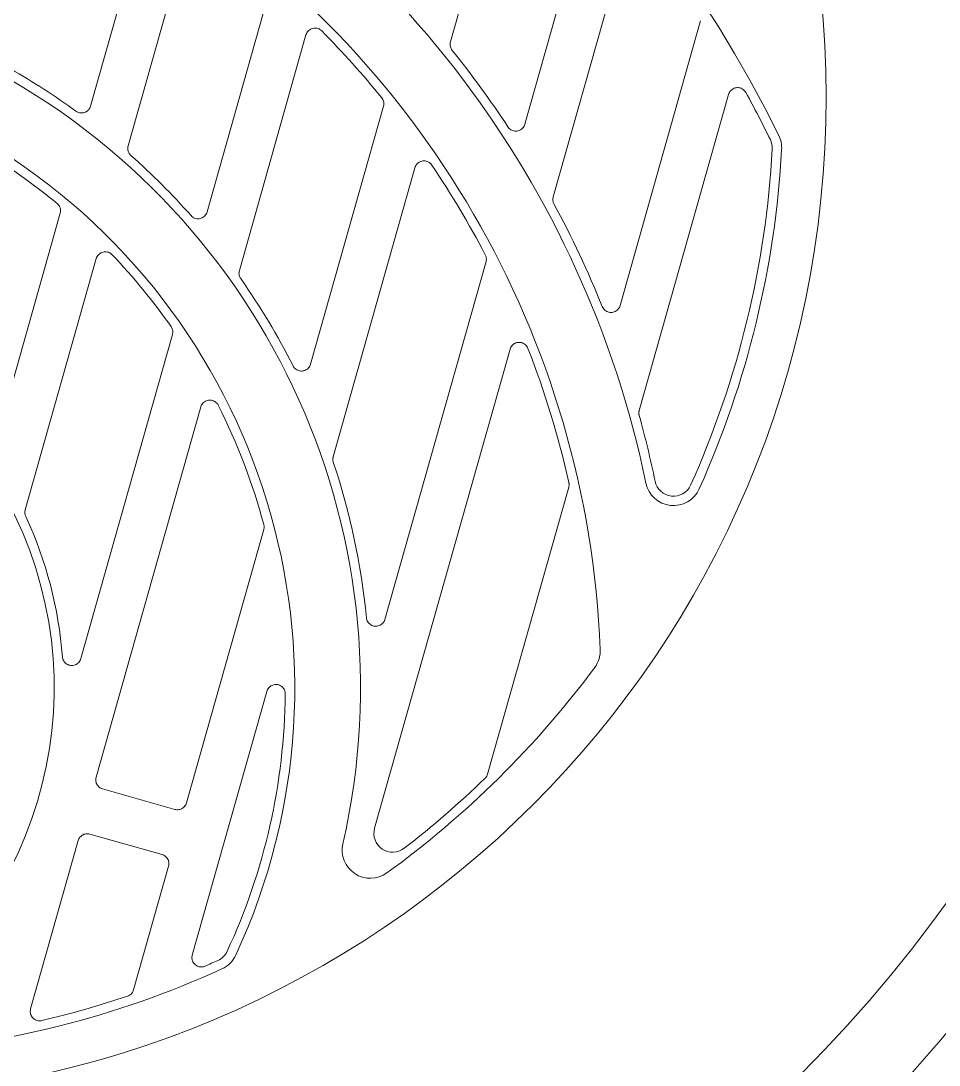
# Model space of a CAD drawing. Header units: inches. Extents: x 0 to 766, y -245 to 236.
# Drawn here: x 55.2787 to 55.3257, y -193.5107 to -193.4574 of the extents above; entities that cross this region are included whole.
import ezdxf

# ---------------------------------------------------------------- set-up
doc = ezdxf.new("R2010")
doc.units = ezdxf.units.IN
doc.header["$MEASUREMENT"] = 0
doc.layers.add('000 SOS 911 - ACCES. ACI', color=125, linetype='Continuous', lineweight=0)
doc.layers.add('000 SOS 911 - ACCESORIOS ACI', color=3, linetype='Continuous', lineweight=20)

# ---------------------------------------------------------------- blocks, each defined once
blk = doc.blocks.new('Bomba Jockey')
at = {"layer": '000 SOS 911 - ACCES. ACI', "linetype": 'Continuous'}
for p, q in [((-0.0244922649999353, 0.0441629899999043), (-0.0244391240003097, 0.0441882469999655)), ((-0.0244393060006587, 0.0441883199998756), (-0.0243850910001129, 0.0442070919998514)), ((-0.024384772000758, 0.044207133999862), (-0.0243294779997996, 0.044219412999837)), ((-0.0243296029998419, 0.0442193769999904), (-0.0242725200009773, 0.0442251409999699)), ((-0.0242726379997294, 0.0442251549998218), (-0.024214536999807, 0.0442244139999275)), ((-0.0242143699997541, 0.0442243979998693), (-0.0241574540000329, 0.0442171769998368)), ((-0.0241573160001281, 0.0442172119999214), (-0.0241016649997619, 0.0442032599999038)), ((-0.0241016970007877, 0.044203121999999), (-0.0240472949999457, 0.0441827079998802)), ((-0.0240473110002313, 0.0441828210000495), (-0.0239960049998445, 0.0441566029999194)), ((-0.023996163999982, 0.0441565619998983), (-0.0239485560009598, 0.0441245449997041)), ((-0.0239485510001032, 0.0441246670000055), (-0.0239041279996855, 0.04408683399992699)), ((-0.0239043049996326, 0.0440870349996203), (-0.0238650299997971, 0.0440450449996206)), ((-0.0238650470000721, 0.04404488499972099), (-0.0238311270004488, 0.0439986129999852)), ((-0.023830968000766, 0.0439987849999852), (-0.0238021410000329, 0.0439483349998682)), ((-0.0238021599998319, 0.0439481609998893), (-0.0237795160001042, 0.0438954449998619)), ((-0.0237797790000514, 0.0438954789999571), (-0.0237636829997428, 0.043841109999903)), ((-0.0237636100009695, 0.0438412649998554), (-0.0237537210000483, 0.0437846889999492)), ((-0.0237537570001223, 0.0437845110000126), (-0.023750067000492, 0.0437257279997994)), ((-0.0237499999998363, 0.0437258299998575), (-0.0237499999998363, 0.034417602999838)), ((-0.028750036000929, 0.0412546390000443), (-0.028746857999522, 0.0413094169998658)), ((-0.0287499999999454, 0.034417602999838), (-0.0287499999999454, 0.0412545780000073)), ((-0.0287467540001671, 0.0413093299998764), (-0.0287381049997748, 0.0413623399999779)), ((-0.0287383299996691, 0.0413624499997241), (-0.0287242439999318, 0.0414135219998571)), ((-0.0287241500000164, 0.0414135119999628), (-0.0287042770000881, 0.0414634109999952)), ((-0.0287043660009658, 0.0414632779998101), (-0.0286790320001273, 0.0415113300000485)), ((-0.028678917999514, 0.0415113479998581), (-0.028648974999669, 0.0415559389998634)), ((-0.0286490729995421, 0.0415559030000168), (-0.0286148930008494, 0.0415963799998735)), ((-0.0286147160004475, 0.0415963109996938), (-0.0285758640002314, 0.0416333979999308)), ((-0.0285760379997555, 0.0416333719999784), (-0.0285325880008713, 0.0416669819999243)), ((-0.0320672760003618, 0.039011931999994), (-0.03202324699987, 0.0390441629999714)), ((-0.0320232629997008, 0.0390442369998709), (-0.0319770529995367, 0.0390711309999006)), ((-0.0319771210001818, 0.0390710729998318), (-0.0319287289999011, 0.0390926339998714)), ((-0.0319287210004404, 0.0390926339998714), (-0.0318775480009208, 0.0391089479999209)), ((-0.0318774849997681, 0.0391089419999844), (-0.0318239240004914, 0.03911998599960501)), ((-0.0318238400000155, 0.0391199749997213), (-0.0317703919999985, 0.0391252849999546)), ((-0.0317702499996813, 0.039125274999833), (-0.0317172749996644, 0.0391246990000127)), ((-0.0317173250009546, 0.0391246899998805), (-0.0316642310003772, 0.0391183829999591)), ((-0.0316644439999436, 0.0391185359999327), (-0.0316125760009527, 0.0391066049999154)), ((-0.0316127129999586, 0.0391065119999894), (-0.0315617979995295, 0.0390886569998656)), ((-0.0315615280010206, 0.0390887229998498), (-0.0315118610001264, 0.0390652559995033)), ((-0.0315118220000841, 0.0390652249998311), (-0.0314656980008294, 0.0390372299998489)), ((-0.0314656599998671, 0.0390371749999758), (-0.0314236999997775, 0.0390048310000566)), ((-0.0314236469998832, 0.0390047519999826), (-0.0313850610000373, 0.0389677409996239)), ((-0.0313851000000796, 0.0389678829999412), (-0.0313509369998428, 0.0389272309998887)), ((-0.0313509380007417, 0.0389272369998253), (-0.0313210999997864, 0.0388825759998781)), ((-0.0313210410004103, 0.0388824059998569), (-0.0312956190005025, 0.03883412499999399)), ((-0.0312957269998151, 0.0388341840000521), (-0.0312757449996752, 0.0387840659996073)), ((-0.0312755940008174, 0.0387840379999034), (-0.0312615210009426, 0.0387329629998021)), ((-0.0312616060009532, 0.0387329719999343), (-0.0312530379997043, 0.0386801959998593)), ((-0.0312530440000956, 0.0386802799998805), (-0.0312499840001692, 0.0386257999998634)), ((-0.03125, 0.0386257929999374), (-0.03125, 0.024044616999845)), ((-0.0287470929997653, 0.0343647830000009), (-0.0287499210003262, 0.0344175629998063)), ((-0.0287391499996375, 0.034313378999741), (-0.0287472479999451, 0.034364683999911)), ((-0.0287258220000695, 0.0342637069998091), (-0.0287391860001662, 0.0343135210000583)), ((-0.0287066810001306, 0.0342144999997345), (-0.0287256569999954, 0.0342634399999042)), ((-0.0286826199999268, 0.034167122999861), (-0.0287068820007335, 0.0342146319999301)), ((-0.0286539729995639, 0.0341230419999192), (-0.0286823779997576, 0.034167036999861)), ((-0.0286215340001945, 0.0340827719999197), (-0.0286540140004945, 0.0341229129999192)), ((-0.0285849879996931, 0.0340462689998731), (-0.0286216720000994, 0.0340829529998246)), ((-0.0285446420007247, 0.0340136049997), (-0.0285848780008564, 0.0340461619998678)), ((-0.0285006180010896, 0.0339853529999346), (-0.0285447160008516, 0.0340138239998851)), ((-0.0284532399996351, 0.0339611919998788), (-0.0285006399999475, 0.0339853979999134)), ((-0.0284039430007397, 0.0339418909998131), (-0.0284531099996457, 0.0339609559998735)), ((-0.0283542340007443, 0.0339286509999965), (-0.0284042240004965, 0.0339420619998236)), ((-0.0283027290001883, 0.033920481999985), (-0.0283540950008501, 0.0339285889999701)), ((-0.0282499089998964, 0.0339176519999001), (-0.0283028110002306, 0.0339204869999321)), ((-0.0242499999999382, 0.0339177249998102), (-0.0282499999998436, 0.0339177249998102)), ((-0.0241970230008519, 0.0339204959998369), (-0.024249926000266, 0.0339176609998049)), ((-0.0241456940002536, 0.0339285399998062), (-0.0241970600000059, 0.0339204329998211)), ((-0.02409594799974, 0.0339421040000616), (-0.0241459379999469, 0.0339286930000071)), ((-0.0240468749998399, 0.0339608290000797), (-0.0240958149997823, 0.0339418529999875)), ((-0.0239994649996334, 0.0339854229998764), (-0.0240470819999246, 0.0339611059998788)), ((-0.0239552879997973, 0.0340137769999274), (-0.0239993860009236, 0.0339853059999769)), ((-0.0239151700011462, 0.0340461060000053), (-0.0239553110000088, 0.0340136269999221)), ((-0.0238786529998834, 0.0340828669998246), (-0.0239152519998243, 0.0340462689998731)), ((-0.0238460160003342, 0.0341227970000091), (-0.0238784960001795, 0.0340826550000202)), ((-0.023817617000077, 0.0341670969999086), (-0.0238460879995728, 0.0341229989999192)), ((-0.0237934410001799, 0.0342147169999407), (-0.0238177020000876, 0.0341672090000884)), ((-0.023774321000019, 0.0342635639999571), (-0.0237933419998626, 0.0342145109998455)), ((-0.023760970001149, 0.0343135379998785), (-0.0237743499997123, 0.0342636649997985)), ((-0.0237527919998684, 0.0343647119998423), (-0.0237608900010855, 0.0343134059999102)), ((-0.0237499129998469, 0.0344175539999014), (-0.0237527419999424, 0.0343647729998793)), ((-0.028706831999898, 0.0311209399997097), (-0.0286825700009104, 0.0311684480000167)), ((-0.0286823239998739, 0.0311684499999956), (-0.0286538529999234, 0.031212547999985)), ((-0.0286538310006108, 0.0312122099999215), (-0.0286213510007656, 0.0312523509996936)), ((-0.0286216720000994, 0.031252626999958), (-0.0285849879996931, 0.0312893119998989)), ((-0.028584871000021, 0.0312891149997086), (-0.0285447299997941, 0.0313215950000085)), ((-0.0285447699998258, 0.0313216639997336), (-0.0285006720000638, 0.0313501349999115)), ((-0.0285007179995773, 0.0313502279998375), (-0.028453318001084, 0.0313744339998721)), ((-0.0284529850000581, 0.0313742429998456), (-0.028404044999661, 0.031393218999483)), ((-0.0284042479997879, 0.0313934769999378), (-0.028354257999581, 0.0314068879999923)), ((-0.0283542900010616, 0.0314066849998653), (-0.0283029239999451, 0.0314147919998504)), ((-0.0283029540000825, 0.0314148399997976), (-0.0282500520006579, 0.031417675000057)), ((-0.0282499999998436, 0.031417724999983), (-0.0242499999999382, 0.031417724999983)), ((-0.0242497860003823, 0.0314176049998878), (-0.0241971270006616, 0.0314147829999456)), ((-0.0241971169998578, 0.0314148200000091), (-0.0241457499996614, 0.0314067129997966)), ((-0.0241458979999152, 0.0314069049998125), (-0.0240959079997083, 0.0313934939999854)), ((-0.0240959339998881, 0.0313933429999906), (-0.0240467660000832, 0.0313742779999302)), ((-0.0240470040002947, 0.0313745189998827), (-0.0239993870004582, 0.031350201999885)), ((-0.0239993320001304, 0.0313501819998692), (-0.0239552339999136, 0.0313217109999187)), ((-0.0239551279996704, 0.0313214959996913), (-0.0239150819998031, 0.0312890929999412)), ((-0.0239152519998243, 0.0312893119998989), (-0.0238785669998833, 0.031252626999958)), ((-0.0238785070005179, 0.0312524489997941), (-0.0238461040003131, 0.0312124029999268)), ((-0.0238461499998266, 0.0312125009997999), (-0.0238176799998655, 0.0311684029998105)), ((-0.0238177800010817, 0.0311684169998898), (-0.0237935190007193, 0.0311209089998101)), ((-0.0287500220001675, 0.0309177770000133), (-0.0287471940000614, 0.0309705579998081)), ((-0.0287499999999454, 0.015805053999884), (-0.0287499999999454, 0.0309177859996908)), ((-0.0287470529997336, 0.0309705899996971), (-0.0287389560007796, 0.0310218959998565)), ((-0.0287391610004306, 0.0310220179999306), (-0.0287257820000377, 0.0310718910000105)), ((-0.0287255549997099, 0.0310716699998466), (-0.028706534000321, 0.0311207239997202)), ((-0.023793224000201, 0.0311206849999053), (-0.0237742030008121, 0.0310716320000211)), ((-0.0237743739999132, 0.0310718739999629), (-0.0237609949999751, 0.031022000999883)), ((-0.0237608340007682, 0.03102184699992), (-0.0237527260001116, 0.0309704809997129)), ((-0.0237528849997943, 0.0309705539998504), (-0.0237500529997306, 0.0309177119997912)), ((-0.0237499999998363, 0.0309177859996908), (-0.0237499999998363, 0.0104335940000056)), ((-0.038749999999709, 0.0294989009998972), (-0.038749999999709, 0.0030014040000879)), ((-0.0437501520004844, 0.0250886189999164), (-0.0437492749997546, 0.025117963999719)), ((-0.0437499999998181, 0.0092138669997439), (-0.0437499999998181, 0.0250886229998741)), ((-0.0437491790007698, 0.0251178809996873), (-0.0437466319999658, 0.025146882999934)), ((-0.0437465979998706, 0.0251470529997278), (-0.0437423729995317, 0.0251757969999744)), ((-0.0437424220003777, 0.0251757129999533), (-0.0437364790000174, 0.0252043390000836)), ((-0.0437364510003135, 0.0252043929999673), (-0.0437288710004396, 0.025232565999886)), ((-0.0437287120007568, 0.0252325980000023), (-0.0437195469999097, 0.0252601669999422)), ((-0.0437196469997616, 0.025260168999921), (-0.0437088789999507, 0.0252871519999189)), ((-0.0437089260003631, 0.0252872219998608), (-0.0436965510002665, 0.0253136419999009)), ((-0.0436964510004145, 0.0253136339999856), (-0.043682514000011, 0.0253394029998617)), ((-0.0212501169999087, 0.025062460000072), (-0.0212463149996438, 0.0251220919999469)), ((-0.0212499999997817, 0.0071363529998507), (-0.0212499999997817, 0.0250623779998023)), ((-0.0212462169997707, 0.0251220369998464), (-0.0212361519998012, 0.0251793259997157)), ((-0.0212363810010174, 0.0251794589999008), (-0.0212200679998205, 0.0252343360000396)), ((-0.021219894999831, 0.0252343449999444), (-0.0211969129995851, 0.0252875789997233)), ((-0.0211967640002513, 0.0252874629998132), (-0.0211675560008189, 0.0253382569999303)), ((-0.0211676890003219, 0.0253382579999197), (-0.0211333179995563, 0.0253848039999412)), ((-0.0211332229996515, 0.0253848599998037), (-0.0210935169998265, 0.0254269489998933)), ((-0.0210934870001438, 0.0254269249999197), (-0.021048687000075, 0.0254646899998079)), ((-0.0210486779997154, 0.0254646829998819), (-0.0210004729997309, 0.0254966869999862)), ((-0.0210006849997626, 0.0254967979999492), (-0.0209489740000208, 0.0255227579998518)), ((-0.0209488390000843, 0.0255225509999946), (-0.020893808999972, 0.0255426740000075)), ((-0.0208939969998028, 0.0255428190000657), (-0.0208379770001557, 0.0255562899999404)), ((-0.0208377810004095, 0.0255562439999722), (-0.0207805460008785, 0.0255628749998778)), ((-0.0207805179998104, 0.0255629719999888), (-0.0207219240000995, 0.0255630159999782)), ((-0.0207217700012734, 0.0255629309999677), (-0.0206645260000187, 0.0255563799998981)), ((-0.0206645270000081, 0.0255563939999775), (-0.0206082529998639, 0.0255429339999864)), ((-0.0206081020005513, 0.0255428729999494), (-0.0205530419998468, 0.0255228319997514)), ((-0.020553187999667, 0.0255228789999365), (-0.020501424000031, 0.0254970249998223)), ((-0.0205012940000415, 0.0254971239999122), (-0.0204530040000464, 0.025465248999808)), ((-0.0204528439999194, 0.0254650639999454), (-0.0204079390005063, 0.0254274239998722)), ((-0.0204081070000939, 0.0254274339999938), (-0.0203682929995921, 0.0253854479999518)), ((-0.0203683800000363, 0.0253854969998884), (-0.020334105000984, 0.0253394879998723)), ((-0.0203340280008888, 0.0253396010000415), (-0.0203048319999653, 0.0252892209998663)), ((-0.0203049910001028, 0.025289038999972), (-0.0202808760009248, 0.0252343019999444)), ((-0.0322149629996602, 0.0238616439999078), (-0.032232302000466, 0.0239136379996126)), ((-0.0312617229997159, 0.0239370809999855), (-0.0312755469999502, 0.0238860649999424)), ((-0.0312530100000004, 0.0239899349999178), (-0.0312614790000225, 0.0239370809999855)), ((-0.0312498899997991, 0.0240445800000089), (-0.0312529949997043, 0.0239898579998226)), ((-0.032192921999922, 0.0238127319998967), (-0.0322149729995545, 0.0238615739999659)), ((-0.0321661440002572, 0.0237671410000076), (-0.0321929190008632, 0.0238128559997222)), ((-0.0321343299997352, 0.0237240579999707), (-0.0321662799997284, 0.02376708099996)), ((-0.0320977790001962, 0.0236842090000664), (-0.0321343770001477, 0.0237240209996799)), ((-0.0320576340009211, 0.0236488049999935), (-0.0320975060003548, 0.0236840579998443)), ((-0.0320144379998055, 0.0236183939998682), (-0.032057691999853, 0.0236489839999194)), ((-0.0319682049998846, 0.0235924829999021), (-0.0320146640005987, 0.0236184469999898)), ((-0.0319196099999317, 0.0235716579998098), (-0.0319683440002336, 0.0235924369999339)), ((-0.0318685140000525, 0.0235562539999137), (-0.0319194760008941, 0.0235715979999895)), ((-0.0318153829998664, 0.0235463169999548), (-0.0318686229998093, 0.0235564699999031)), ((-0.0317621910003254, 0.0235417219998908), (-0.0318152220002048, 0.0235462279999865)), ((-0.0317096190001394, 0.0235428979999597), (-0.0317620920000081, 0.0235415719998855)), ((-0.0316573870004504, 0.02355001199998701), (-0.0317096579997269, 0.0235430399998222)), ((-0.0316063110003597, 0.0235623979999673), (-0.0316572970004927, 0.0235499249999975)), ((-0.0315563469998779, 0.0235807340000065), (-0.0316063429995666, 0.0235624859994914)), ((-0.0315075599996817, 0.0236043729998983), (-0.0315562770001634, 0.0235806209996099)), ((-0.0314621019997503, 0.0236327449999863), (-0.0315074679997451, 0.0236044509999829)), ((-0.0314207790006549, 0.0236653939998632), (-0.0314621710003849, 0.0236327199997959)), ((-0.031382782000037, 0.0237026859999787), (-0.0314208119998512, 0.023665451999932)), ((-0.0313492160003079, 0.0237434299999677), (-0.0313828629996351, 0.0237026659999629)), ((-0.0313198469998497, 0.0237877989998197), (-0.03134915299961, 0.0237432249998619)), ((-0.031295149000016, 0.0238360229998307), (-0.0313200890000189, 0.0237879019998673)), ((-0.0312753690009231, 0.0238858650000111), (-0.0312949249996564, 0.0238359719999153)), ((-0.0361976130011499, 0.0188735519998318), (-0.0361688520001735, 0.0189240400000017)), ((-0.0361689010001101, 0.0189241119999224), (-0.0361350470006983, 0.0189704319998327)), ((-0.0361352160002753, 0.018970631000002), (-0.0360960929997418, 0.0190125960000387)), ((-0.0360959529998581, 0.0190124379998906), (-0.0360517819999586, 0.0190501889999268)), ((-0.0360514869998951, 0.019050247999985), (-0.03600393499982601, 0.019082348999973)), ((-0.0360042280008202, 0.0190824429998884), (-0.0359531810004228, 0.0191086319998704)), ((-0.0359530440000526, 0.0191085419999126), (-0.0358986679998452, 0.0191290259999733)), ((-0.0358988149996549, 0.0191291099999944), (-0.0358434150011817, 0.0191430579998269)), ((-0.035843252000177, 0.0191429729998163), (-0.0357863419999376, 0.0191502430000128)), ((-0.0357864600000539, 0.0191503999997167), (-0.0357283599996663, 0.0191511779999019)), ((-0.0357283120001739, 0.0191509419998965), (-0.0356712269999662, 0.0191451939999752)), ((-0.0356712510001671, 0.0191452449998906), (-0.0356152629997268, 0.0191327179998098)), ((-0.035615357000097, 0.0191327979998732), (-0.0355602229997203, 0.0191136959999767)), ((-0.0355602710010317, 0.0191136539999661), (-0.0355085290002535, 0.0190888659999473)), ((-0.0355083910008034, 0.019088740999905), (-0.0354599639999833, 0.019057974999896)), ((-0.0354600649998247, 0.0190581569997903), (-0.0354148579995126, 0.0190216529999816)), ((-0.0354148530009297, 0.0190215049999552), (-0.0353744969997933, 0.0189805519999027)), ((-0.0353746310001952, 0.0189805719999186), (-0.0353398090001065, 0.0189357449999079)), ((-0.0353395749998526, 0.0189357989997916), (-0.0353096439998808, 0.018886565999992)), ((-0.0362500410001303, 0.0186504249998052), (-0.03624631200000299, 0.0187095109999973)), ((-0.0362499999996544, -0.0011343380001563), (-0.0362499999996544, 0.0186503299999004)), ((-0.0362463029996434, 0.0187094339999021), (-0.0362364099996739, 0.0187661949998983)), ((-0.0362364330007949, 0.018766352999819), (-0.0362203770000633, 0.0188207969999894)), ((-0.0362203329996191, 0.0188207769999735), (-0.0361976629997116, 0.0188737469998159)), ((-0.0353097390002404, 0.0188866569999391), (-0.0352846989999307, 0.0188330089999909)), ((-0.016371068999888, 0.018577065999807), (-0.016346293999959, 0.0185457679999672)), ((-0.0163461590000225, 0.0185455710000042), (-0.0163241489999564, 0.0185128569999051)), ((-0.0163243349998084, 0.0185129719998258), (-0.0163051489998907, 0.0184789459999593)), ((-0.0163050890005252, 0.0184788130000016), (-0.016288521000206, 0.0184430339998016)), ((-0.0162883940006395, 0.0184430449999127), (-0.0162746340001832, 0.0184059650000563)), ((-0.0162747699996544, 0.0184059799998977), (-0.0162640029998329, 0.0183681129999513)), ((-0.0162640120001925, 0.0183679809999831), (-0.0162563570002021, 0.0183296759998939)), ((-0.0162562260002233, 0.0183297700000367), (-0.0162515660008467, 0.0182906179998099)), ((-0.0162518379997891, 0.0182906069999263), (-0.0162502000011955, 0.0182507849999638)), ((-0.0162500000010368, 0.0182507319998422), (-0.0162500000010368, 0.0043505859998731)), ((-0.0287490110004001, 0.0157749359998434), (-0.0287499290002415, 0.0158049519998258)), ((-0.0287466160002623, 0.0157452809996812), (-0.0287492890001886, 0.015775007000002)), ((-0.0287420260001454, 0.0157158669999262), (-0.0287464499997441, 0.0157452599999033)), ((-0.0287358110003879, 0.0156866620000074), (-0.0287420199997541, 0.0157158550000531)), ((-0.0287278399996467, 0.015657752999914), (-0.0287358069999755, 0.0156866429999809)), ((-0.0287181490002695, 0.0156294969999635), (-0.0287278000000697, 0.0156578049998189)), ((-0.0287069549999615, 0.015601913999717), (-0.0287182440001743, 0.0156294769999477)), ((-0.0286939319998965, 0.015575022999883), (-0.0287068990000989, 0.0156019730000026)), ((-0.0286794010007725, 0.0155489149999539), (-0.0286940560004041, 0.0155752650000523)), ((-0.0137500000000728, 0.0025537109997913), (-0.0137500000000728, 0.0149803469998915)), ((-0.0313367640001161, 0.0113503569998557), (-0.0313189070006956, 0.0113220759997148)), ((-0.0313188119998813, 0.0113221089998206), (-0.0313029579997419, 0.0112929349998012)), ((-0.0313031579999006, 0.0112929819999863), (-0.0312893729997086, 0.0112630449998505)), ((-0.0312891149997086, 0.0112629549998928), (-0.0312773170007859, 0.0112320499999896)), ((-0.0312772379998023, 0.0112320809998892), (-0.0312674310002876, 0.0112002319999647)), ((-0.0312676919998012, 0.0112002229998325), (-0.0312600630009001, 0.0111680329998762)), ((-0.0312599140002021, 0.0111679519998234), (-0.0312544739999794, 0.0111354450000363)), ((-0.0312545219999265, 0.0111355279998406), (-0.0312512279997463, 0.011102549999805)), ((-0.0312512740001694, 0.0111026019999372), (-0.03125013200042299, 0.0110691739998856)), ((-0.03125, 0.0110691529998803), (-0.03125, -0.0049167480001415)), ((-0.0245768140002838, 0.0100553400000081), (-0.02461840199976, 0.0100955699999759)), ((-0.0245317360004265, 0.0100206359998083), (-0.0245767490005164, 0.0100554169998759)), ((-0.0244836150009178, 0.0099914620000163), (-0.0245316850000563, 0.0100204869997924)), ((-0.0239909260003515, 0.0100056149999546), (-0.0240417840000191, 0.0099790609999673)), ((-0.0239446450009382, 0.0100375229999372), (-0.0239911960006794, 0.0100056869998753)), ((-0.0239016790001188, 0.0100747760000104), (-0.0239444660001027, 0.0100376619998315)), ((-0.0238635499999873, 0.0101161179998144), (-0.0239015890001611, 0.0100746479999998)), ((-0.0238301140007025, 0.0101625469999363), (-0.0238635499999873, 0.0101162259998091)), ((-0.0238014510009634, 0.0102129929998682), (-0.0238300619998881, 0.0101624199999151)), ((-0.02377876299988201, 0.0102655489999961), (-0.0238012320000962, 0.0102128909998101)), ((-0.023763291999785, 0.0103196640000078), (-0.0237791079998715, 0.0102657859999909)), ((-0.0237534990001223, 0.0103755029999775), (-0.0237631499999225, 0.0103195669998968)), ((-0.0237500460002593, 0.0104336039998998), (-0.0237535190008202, 0.0103757249999035)), ((-0.0244314779997694, 0.0099678789999871), (-0.0244837370000823, 0.0099915569999212)), ((-0.0243761800011271, 0.0099499579998792), (-0.0244314460001078, 0.0099678980000135)), ((-0.0243202749998091, 0.0099383979998038), (-0.0243762250011059, 0.0099499439997999)), ((-0.0242642849998447, 0.0099336899997979), (-0.0243202279998514, 0.0099385389999043)), ((-0.0242075890000706, 0.0099351619999197), (-0.0242642079997495, 0.0099336019998191)), ((-0.0241518140001063, 0.0099431879998519), (-0.0242073990007157, 0.0099352289998933)), ((-0.0240965310003958, 0.0099580139999489), (-0.0241519629998948, 0.009943216999999999)), ((-0.0240416340002412, 0.0099790749998192), (-0.0240962410002794, 0.0099578299998484)), ((-0.0437491360003151, 0.0091862419999416), (-0.0437499160002517, 0.0092139409998708)), ((-0.0437470669999129, 0.0091586529999859), (-0.0437493540002834, 0.009186206999857002)), ((-0.0437431020004624, 0.0091314729997976), (-0.0437468800000716, 0.0091586779999489)), ((-0.0437379200011492, 0.0091044979999424), (-0.0437432229996375, 0.009131570999898)), ((-0.0437311710002177, 0.0090777549999075), (-0.0437379549998696, 0.0091044959999635)), ((-0.0437229530011791, 0.0090514099999837), (-0.0437311780010532, 0.0090776790000291)), ((-0.043713201000628, 0.0090257199997268), (-0.0437228490000052, 0.0090514359997087)), ((-0.0437022450000768, 0.0090004459998454), (-0.0437132960000781, 0.0090255909999541)), ((-0.0436896669998532, 0.0089757609998742), (-0.0437021849998018, 0.0090004819999194)), ((-0.0287501019997762, 0.0066583979998995), (-0.0287466279996807, 0.0067163379999329)), ((-0.0287465010001142, 0.0067161499998747), (-0.0287368679996689, 0.0067720269998972)), ((-0.0287369040001977, 0.0067722189999131), (-0.0287211019999632, 0.0068261019998772)), ((-0.0287211420004496, 0.0068258869998772), (-0.0286986920004893, 0.0068785529999786)), ((-0.0286985240009017, 0.0068786559997989), (-0.0286699350012896, 0.0069292419998419)), ((-0.028669999000158, 0.0069291389997943), (-0.0286366590003127, 0.0069753789998686)), ((-0.028636849999657, 0.0069756369998686), (-0.0285988370005725, 0.0070171319998735)), ((-0.0285986929998217, 0.0070169640000586), (-0.0285559339999964, 0.0070541089999097)), ((-0.0285559760009164, 0.0070541669999784), (-0.0285096529996736, 0.0070859039999505)), ((-0.0285094210003081, 0.0070860689997971), (-0.0284588049999002, 0.0071125579997897)), ((-0.0284584749997521, 0.0071124510000118), (-0.0284041179997985, 0.0071336629998768)), ((-0.0284043820001898, 0.0071338859997923), (-0.0283489670000563, 0.0071487459999844)), ((-0.0283488340000986, 0.0071484640000108), (-0.0282930170005784, 0.0071565259997897)), ((-0.0282930099997429, 0.0071565989999272), (-0.0282363929995881, 0.0071582339999168)), ((-0.0282364129998314, 0.0071582629998375), (-0.0281804639998882, 0.0071534939997946)), ((-0.0281805649997296, 0.0071534429998792), (-0.028124597999522, 0.0071419829998831)), ((-0.0281247499997335, 0.007142106999936), (-0.0280694550010594, 0.0071242559999973)), ((-0.0280694029997903, 0.0071242139999868), (-0.0280173260007359, 0.0071007259998623)), ((-0.0280169850011589, 0.0071005529998729), (-0.0279688630007513, 0.0070716169998377)), ((-0.0279691029995775, 0.007071809000081), (-0.0279242169999634, 0.0070372629998019)), ((-0.0279240729996673, 0.0070371839999552), (-0.0278822290006247, 0.0069968689999769)), ((-0.0212475490002362, 0.0070863470000404), (-0.0212501770006384, 0.0071363879999353)), ((-0.0212401429998863, 0.0070376599996962), (-0.0212473999999929, 0.0070863159996861)), ((-0.021228376000181, 0.0069903749999867), (-0.0212402570004997, 0.0070376099999976)), ((-0.0212117450000733, 0.0069442359999812), (-0.0212284629997157, 0.0069905020000078)), ((-0.021190046000811, 0.0068993659999705), (-0.021211394999682, 0.006944226999848999)), ((-0.0211648570007128, 0.0068573510000078), (-0.0211902169999121, 0.0068995049998648)), ((-0.0211358269998527, 0.0068182339998657), (-0.0211649890002264, 0.0068572459999814)), ((-0.0211022739999862, 0.0067817839999407), (-0.0211354560010477, 0.0068181029998868)), ((-0.021065384000849, 0.0067484599999261), (-0.0211025149997113, 0.0067820189999566)), ((-0.0287499999999454, -0.0076135860001614), (-0.0287499999999454, 0.0066583249999894)), ((-0.04632249600081201, 0.004527729000074), (-0.0463074690005669, 0.004501166999944)), ((-0.0463075600009688, 0.0045011509998858), (-0.0462942590002058, 0.0044739559998561)), ((-0.04629438600022701, 0.0044742589996076), (-0.0462827550009024, 0.0044463089996043)), ((-0.0462825370000246, 0.0044461599998158), (-0.0462726320001821, 0.0044175529999393)), ((-0.0462729460009541, 0.0044176750000133), (-0.0462647529998321, 0.0043884049998724)), ((-0.046264689000509, 0.0043883229998301), (-0.0462583019998419, 0.0043587309999111)), ((-0.0462582520003707, 0.0043586369999957), (-0.0462536910004019, 0.0043287709997912)), ((-0.0462537499997779, 0.0043289169998388), (-0.0462509999997565, 0.0042987679998987)), ((-0.0462510280008246, 0.0042987799999992), (-0.0462500799999361, 0.0042682769999374)), ((-0.0462499999998727, 0.0042683109998052), (-0.0462499999998727, -0.0132093510001141)), ((-0.0169510969999465, 0.0038932119998663), (-0.0170044120000057, 0.0039203279998219)), ((-0.0168967439999506, 0.0038727999999537), (-0.016951149000306, 0.0038932049999403)), ((-0.0165545050012952, 0.0038906769998448), (-0.0166101500012701, 0.0038708209999641)), ((-0.0165024979996815, 0.0039164429999801), (-0.0165546240000367, 0.0038907690000087)), ((-0.0164535740000247, 0.0039482839999891), (-0.0165022090000093, 0.0039164899999378)), ((-0.0164082290002625, 0.0039858709997134), (-0.0164535549997709, 0.0039481649998834)), ((-0.0163680619998559, 0.0040278589997342), (-0.0164081800012355, 0.0039858269999513)), ((-0.0163333400009833, 0.0040745669998614), (-0.0163680850009769, 0.0040279939998982)), ((-0.01630352400025, 0.0041253329998199), (-0.0163331290004862, 0.0040743449999354)), ((-0.0162803620000887, 0.0041786799999954), (-0.0163035870004933, 0.0041254179998305)), ((-0.0162640049998117, 0.0042337669999597), (-0.0162805030008713, 0.0041788169999109)), ((-0.0162537320006777, 0.0042910969998502), (-0.0162638899996637, 0.0042337620000126)), ((-0.016249796000011, 0.0043505679998361), (-0.0162535979998211, 0.0042909349997444)), ((-0.0168409920001977, 0.0038589079999838), (-0.0168966870000986, 0.0038726840000436)), ((-0.0167832560009629, 0.0038519229997291), (-0.0168411649997324, 0.0038590799999838)), ((-0.0167245740008184, 0.0038514369998666), (-0.016783409999789, 0.0038519139998243)), ((-0.016666752999754, 0.003857711999899), (-0.0167245279999406, 0.0038515179999195)), ((-0.0166098990002865, 0.0038708309998583), (-0.0166665010001452, 0.0038576999997986)), ((-0.0387812210010452, 0.0028270899999825), (-0.0388054790000752, 0.0027726819998861)), ((-0.0387642349996895, 0.0028830219998781), (-0.0387812949998079, 0.0028272219999508)), ((-0.0387538420004603, 0.0029411239997899), (-0.0387642660002712, 0.0028830310000103)), ((-0.0387500279998676, 0.0030013569999028), (-0.0387538060003863, 0.0029410499998903)), ((-0.0239342299996679, 0.0032812979998198), (-0.0238971329995366, 0.0032477029999427)), ((-0.0238972449997164, 0.0032476119999956), (-0.0238641770001777, 0.0032113540000864)), ((-0.0238640229995326, 0.0032112690000758), (-0.0238349640007982, 0.0031723339996006)), ((-0.0238349619999099, 0.0031724709997434), (-0.0238096279995261, 0.0031303009998283)), ((-0.0238098079998963, 0.0031304229999023), (-0.0237885349997669, 0.003085659999897)), ((-0.0237883419999889, 0.003085524999733), (-0.0237716430010551, 0.003039250999791)), ((-0.0237718000012137, 0.003039347999902), (-0.0237599470001442, 0.0029921689997536)), ((-0.0237597949999326, 0.0029922029998488), (-0.0237525640009153, 0.0029436669999541)), ((-0.0237524940002913, 0.0029435289998219), (-0.0237498729998151, 0.002893548999964)), ((-0.0237499999998363, 0.0028936159999375), (-0.0237499999998363, -0.0101410520001082)), ((-0.0396093460003613, 0.0026541049999196), (-0.0396487220000381, 0.0026999379999779)), ((-0.0395660670001235, 0.0026140410000153), (-0.0396094560001075, 0.002654141999983)), ((-0.0395189510009004, 0.0025799369998367), (-0.0395662060009272, 0.0026141649998408)), ((-0.0394666420006615, 0.0025510220000342), (-0.039518801000213, 0.0025797979999425)), ((-0.039410701000179, 0.0025281349999204), (-0.0394667380010105, 0.0025510660000236)), ((-0.0393535510002039, 0.0025119659997017), (-0.0394106649996502, 0.0025280179997935)), ((-0.0392956560003768, 0.0025031639997906), (-0.0393533319997914, 0.0025120059999608)), ((-0.0392369210003381, 0.0025013109996053), (-0.0392957249996471, 0.0025032899998223)), ((-0.0391785239999081, 0.0025062059996799), (-0.0392369029996189, 0.0025011929999437)), ((-0.0391199470004722, 0.0025186209998083), (-0.0391784549997283, 0.0025061869998808)), ((-0.0390622320001057, 0.002537946999837), (-0.039120099000229, 0.0025185380000039)), ((-0.0390081379996445, 0.0025631729999986), (-0.0390623110001798, 0.0025378139998793)), ((-0.0389588510001886, 0.0025943709999865), (-0.0390082399999301, 0.002563298999803)), ((-0.0389129569998659, 0.0026315519999116), (-0.0389587700010452, 0.0025944389999495)), ((-0.0388722269999562, 0.0026735079998161), (-0.0389130769999611, 0.0026315019999856)), ((-0.0388363929996558, 0.0027207190000809), (-0.0388722769998822, 0.0026734749999378)), ((-0.0388056950009741, 0.0027727389999654), (-0.0388365720000366, 0.002720656999827)), ((-0.0137474670000302, 0.0025047909998648), (-0.0137499810007285, 0.0025536769999235)), ((-0.0137406579997332, 0.0024572269999226), (-0.0137475910000831, 0.0025048200000128)), ((-0.0137292429999434, 0.0024111759998959), (-0.013740572000188, 0.0024573529997269)), ((-0.0137132829995608, 0.0023658959999011), (-0.0137292129998059, 0.0024111469999752)), ((-0.0136930620001294, 0.0023219459997108), (-0.0137134310007241, 0.0023659199998747)), ((-0.013668705001237, 0.0022803519998433), (-0.0136929119998968, 0.0023217699999805)), ((-0.0136408110001867, 0.002241808000008), (-0.013668972999767, 0.0022806459999174)), ((-0.0136086299999079, 0.0022054260000459), (-0.0136406760007049, 0.0022417799998493)), ((-0.0135736749998614, 0.0021726859999944), (-0.0136085889998867, 0.0022054080000089)), ((-0.013536042999931, 0.0021436319998429), (-0.0135737949999566, 0.0021726359998411)), ((-0.0134951919999367, 0.0021181149998029), (-0.0135359629998675, 0.0021436279998852)), ((-0.0134513740008515, 0.0020961379998425), (-0.013495217000127, 0.0021181820000038)), ((-0.0212182929999472, 0.0005315739999787), (-0.0211942870000712, 0.000585559000001)), ((-0.0211943740000606, 0.0005856499999481), (-0.0211638050000147, 0.0006372049999754)), ((-0.0211639029998878, 0.0006372749999173), (-0.0211280510006873, 0.0006842359998699999)), ((-0.0211280540002008, 0.0006841739998436), (-0.0210866940001324, 0.0007263640000019)), ((-0.0210866729998998, 0.0007266819998222), (-0.0210399210000105, 0.0007643809999536)), ((-0.0210399369998413, 0.0007641669999430001), (-0.0209899349997613, 0.000795638999989)), ((-0.0209897579998142, 0.0007956929998727), (-0.020936256999903, 0.0008207599998968)), ((-0.0209363229996598, 0.0008208989997911), (-0.0208793379997587, 0.0008398669997405)), ((-0.0208793499996318, 0.0008397309998145), (-0.0208212610000374, 0.0008517849998952)), ((-0.0208212910001748, 0.0008517869998741), (-0.0207624029999352, 0.0008565779999117)), ((-0.0207625520001784, 0.0008566159999646), (-0.0207025320000867, 0.0008544739998797)), ((-0.0207024160004039, 0.0008543959997951), (-0.0206440199999634, 0.0008454229998733)), ((-0.0206438410009469, 0.0008453759999156), (-0.0205876700010777, 0.000829579000083)), ((-0.0205879330010248, 0.0008296779999455), (-0.0205333439998867, 0.0008070809999481)), ((-0.0205331570005001, 0.0008069479999904), (-0.0204799810003351, 0.0007774879998124)), ((-0.0212500499997077, 0.0003568559998257), (-0.0212460999996438, 0.0004175799999757)), ((-0.0212499999997817, -0.0119426270000531), (-0.0212499999997817, 0.0003568729998733)), ((-0.0212462940003206, 0.0004177449998224), (-0.0212357880009222, 0.0004760089998399)), ((-0.0212356719998752, 0.000475877999861), (-0.0212186119997568, 0.0005316780000157)), ((-0.0436949370000548, -0.0005937010000707), (-0.043664376000379, -0.0005418570001439)), ((-0.043664484999681, -0.0005418030002602), (-0.0436288890000469, -0.0004946470000959)), ((-0.0436288189998777, -0.0004946720000589), (-0.043588374999672, -0.000452783000128)), ((-0.043588507000095, -0.0004527610001333), (-0.0435431310002059, -0.0004156899999543)), ((-0.0435429439999098, -0.00041577900015), (-0.0434937019999779, -0.0003844760001357)), ((-0.0434938660009721, -0.0003845799999453), (-0.0434402699997918, -0.0003591420002067)), ((-0.0434401760003311, -0.0003589820000798), (-0.0433826540001974, -0.0003393160000087)), ((-0.0433825899999647, -0.0003393930001039), (-0.0433246390002751, -0.0003266930000336)), ((-0.0433248569997886, -0.0003268049999861), (-0.0432667580007546, -0.0003214090002075)), ((-0.0432667580007546, -0.0003211749999537), (-0.0432081839999228, -0.0003227050001442)), ((-0.0432079899997007, -0.0003228240000226), (-0.043150486000286, -0.0003311650000342)), ((-0.043150582999715, -0.0003310280001187), (-0.0430938039999092, -0.0003464559999884)), ((-0.0430935060007869, -0.0003467520000413), (-0.0430374890001986, -0.000369079000393)), ((-0.043037712000114, -0.0003689229999964), (-0.0429854919998434, -0.000397077000116)), ((-0.0429855120000866, -0.0003970300001583), (-0.0429381060007472, -0.0004306289999931)), ((-0.0429380799996579, -0.0004307980000249), (-0.0428946210004142, -0.0004700990000401)), ((-0.0428945670000758, -0.0004700800000137), (-0.04285483500007099, -0.0005152800001724)), ((-0.0437501249998604, -0.0008211540000502), (-0.0437463860002936, -0.0007611510000061)), ((-0.0437499999998181, -0.0165226440001334), (-0.0437499999998181, -0.0008212889999868)), ((-0.0437463460002618, -0.0007612580000114), (-0.0437360240002818, -0.0007034560001102)), ((-0.0437358450012653, -0.0007035190001261), (-0.0437189320005018, -0.0006479290002517)), ((-0.0437191119999625, -0.0006478689999767), (-0.0436951090005096, -0.0005937480000284)), ((-0.0362480799999503, -0.0011769699999604), (-0.036249952000162, -0.0011344690001351)), ((-0.036242862999643, -0.0012185230000341), (-0.0362481420002041, -0.001176925999971)), ((-0.0362341820000438, -0.0012592670000231), (-0.0362428670005102, -0.0012185570001293)), ((-0.0362219940002433, -0.0012994210001125), (-0.0362341979998746, -0.0012593060000654)), ((-0.0362062710000828, -0.0013387380001859), (-0.0362218870000106, -0.00129949400025)), ((-0.0361875579997104, -0.001376270000037), (-0.0362062240001251, -0.0013387900000907)), ((-0.0361660270004904, -0.0014116580000518), (-0.0361876860001758, -0.0013761100001375)), ((-0.0361410279997472, -0.001445762000003), (-0.0361658790002366, -0.0014117620000889)), ((-0.0361132550010552, -0.0014778620000016), (-0.036141053999927, -0.0014457400000083)), ((-0.0165317510000023, -0.0014367599999332), (-0.0164902070005155, -0.0014595060001739)), ((-0.0164902329997858, -0.0014595190002638), (-0.0164517250000245, -0.0014853800003038)), ((-0.0164517510002043, -0.0014853890002087), (-0.0164159969999673, -0.0015145580000535)), ((-0.016415939000126, -0.0015144900000905), (-0.0163829290008835, -0.0015470800001367)), ((-0.016382997999699, -0.0015471120000257), (-0.0163528190000761, -0.0015829790002044)), ((-0.0163526229998752, -0.0015829960000247), (-0.0163261510001576, -0.0016210880000926)), ((-0.0163263699996605, -0.0016210660000979), (-0.0163036389999434, -0.0016615020003883)), ((-0.016303441999753, -0.0016616200002773), (-0.0162843799998882, -0.0017043109999122)), ((-0.0162843229995815, -0.0017043450000074), (-0.0162693560000662, -0.0017483800002083)), ((-0.016269654000098, -0.0017482860000655), (-0.0162590170007206, -0.0017931229999704)), ((-0.0162587299996631, -0.0017932250000285), (-0.0162522470000113, -0.0018392190002032)), ((-0.01625218800109, -0.001839413000198), (-0.016249842000434, -0.0018867180001507)), ((-0.0162500000010368, -0.0018865970000661), (-0.0162500000010368, -0.0135934450001969)), ((-0.0137500649998401, -0.0033739010000318), (-0.013746946000083, -0.0033196080000835)), ((-0.0137469040000724, -0.0033195230000729), (-0.0137384229997224, -0.0032670420000613)), ((-0.0137385160001031, -0.0032670220000455), (-0.0137246549998054, -0.0032162689999495)), ((-0.0137246110002707, -0.0032163270000183), (-0.0137050960006491, -0.0031668110000282)), ((-0.0137052140003107, -0.0031667590001234), (-0.0136803229997895, -0.0031190260001495)), ((-0.0136801750008999, -0.0031190560002869), (-0.0136508110003888, -0.003074813000012)), ((-0.0136507419997543, -0.0030747570001495), (-0.0136166180009241, -0.0030339140000706)), ((-0.0136167219998242, -0.0030338320000283), (-0.0135781469998619, -0.0029964580000978)), ((-0.0135780919999888, -0.0029965410001296), (-0.0135361879997618, -0.002963728000168)), ((-0.0135361840007136, -0.00296368599993), (-0.0134909270004755, -0.0029356780000853)), ((-0.0134907579995343, -0.0029357790001541), (-0.0134423690001313, -0.0029124690001936)), ((-0.0134426160002477, -0.0029124229999979), (-0.0133925060004003, -0.0028944880000381)), ((-0.0133924410001782, -0.0028945149999799), (-0.0133406640002249, -0.0028821930000049)), ((-0.013340829000299, -0.0028822149999996), (-0.0132875599997533, -0.0028753380001945)), ((-0.0132876490001763, -0.0028751590000411), (-0.0132344400012698, -0.0028739280000991)), ((-0.0132341190001171, -0.0028740280001784), (-0.0131818210002166, -0.0028785210001843)), ((-0.0131818489999205, -0.0028786280001896), (-0.0131296049999037, -0.0028887880000639)), ((-0.0131294999996499, -0.0028888379999898), (-0.0130774070007647, -0.0029046619999917)), ((-0.0137500000000728, -0.0147146610001983), (-0.0137500000000728, -0.0033737790001851)), ((-0.0312529910002013, -0.0049715669999841), (-0.0312616569999591, -0.0050246359999164)), ((-0.0312499799997568, -0.0049167200002103), (-0.031253081000159, -0.0049715640000159)), ((-0.0388911740001277, -0.005083065000007999), (-0.0388624160009385, -0.0051154820000647)), ((-0.0388625499999762, -0.0051153580000118), (-0.0388369629995395, -0.0051495740001428)), ((-0.038837016999878, -0.0051496319999842), (-0.0388146360000974, -0.0051855940002952)), ((-0.0388146240002243, -0.0051855210003851), (-0.0387953280010152, -0.0052235030000247)), ((-0.0387950340000316, -0.005223634999993), (-0.0387788860002729, -0.0052634539999872)), ((-0.0387790039999345, -0.0052632900001299), (-0.0387663579995206, -0.0053041000001031)), ((-0.0387663050000811, -0.005304267000156), (-0.0387573170000906, -0.0053456610000922)), ((-0.0387576079997416, -0.005345545000182), (-0.0387521440002274, -0.0053878570001871)), ((-0.0387519370001428, -0.005388092999965), (-0.0387499970001954, -0.0054313230000389)), ((-0.038749999999709, -0.0054312130000653), (-0.038749999999709, -0.0197698970000602)), ((-0.0320287360000293, -0.0053317160000006), (-0.0320726329996433, -0.0052986929999861)), ((-0.0319823760000873, -0.0053593740001361), (-0.0320284570007061, -0.0053317790000165)), ((-0.0319341849999546, -0.0053813880001599), (-0.0319825410001613, -0.0053591529999721)), ((-0.0318827460000648, -0.0053985560000456), (-0.0319341969998277, -0.0053815180001493)), ((-0.0318290290001642, -0.0054101260000152), (-0.0318829469997581, -0.005398414000182999)), ((-0.0317751979996501, -0.0054160050001428), (-0.0318290760001219, -0.005410109000194999)), ((-0.0317219040002783, -0.0054159440001058), (-0.0317751260004116, -0.0054160290001164)), ((-0.0316684760000499, -0.0054101549999359), (-0.0317218649997813, -0.005416028000127001)), ((-0.0316163350012175, -0.0053985120000561), (-0.0316685349998807, -0.0054100800002743)), ((-0.0315650920001645, -0.0053809780001757), (-0.0316163669999696, -0.0053985399999874)), ((-0.0315147229998729, -0.0053577330002099), (-0.0315647679999529, -0.0053809680000541)), ((-0.0314682110001741, -0.0053299120002066), (-0.0315147149999575, -0.0053577490000407)), ((-0.0314255769999363, -0.0052974019999965), (-0.0314680999999837, -0.0053298130001167)), ((-0.0313867160002701, -0.0052604520001296), (-0.0314256560009199, -0.0052974459999859)), ((-0.0313523449999593, -0.0052196710000771), (-0.0313868340008412, -0.005260367000119)), ((-0.0313220419998288, -0.0051747330001035), (-0.0313522390001708, -0.0052195940002093)), ((-0.0312960750011371, -0.0051262449999285), (-0.0313218660003258, -0.0051748840000982)), ((-0.0312758530008068, -0.0050761060003879), (-0.0312960410001324, -0.0051264050002828)), ((-0.0312617690001389, -0.0050245900001755), (-0.0312759879998339, -0.0050758780000706)), ((-0.0287469610002518, -0.0076676730000145), (-0.028750059000231, -0.0076135630001772)), ((-0.0287386360009805, -0.0077200890000313), (-0.0287470890007171, -0.0076676660000885)), ((-0.0287246500010952, -0.0077707940001801), (-0.0287384339999335, -0.0077202090001265)), ((-0.0287052120006592, -0.0078200740001648), (-0.0287245969998367, -0.0077707700002065)), ((-0.0360729069998342, -0.0083509490000324), (-0.0360300470001676, -0.0083185770001819)), ((-0.0360300799998186, -0.0083185510000021), (-0.0359832279996226, -0.0082908209999459)), ((-0.0359830510001302, -0.0082907989999512), (-0.0359324370001559, -0.0082676320000701)), ((-0.0359325720000925, -0.0082676320000701), (-0.0358809620001921, -0.008250295000380001)), ((-0.0358808139999383, -0.0082503410001209), (-0.0358283010000378, -0.0082390590000614)), ((-0.0358283190003022, -0.0082390640000085), (-0.0357746470003804, -0.0082335380000131)), ((-0.0357745729997987, -0.0082335700001295), (-0.03572086299982399, -0.0082338870001877)), ((-0.035720979999951, -0.008233754999992), (-0.0356671520007694, -0.0082400840001355)), ((-0.035667081000156, -0.0082400290000351), (-0.0356132649999381, -0.0082522000000154)), ((-0.0356131690000439, -0.0082522860000154), (-0.0355616410001858, -0.0082698650001021)), ((-0.0355615670005136, -0.0082700640000439), (-0.035512985000878, -0.0082929679999779)), ((-0.0355130610000742, -0.0082927910000308), (-0.0354670530009571, -0.0083209760002774)), ((-0.0354671740001322, -0.0083209740002985), (-0.0354234340006769, -0.0083546079999906)), ((-0.0286806350000006, -0.0078676460000224), (-0.028705417999845, -0.0078199950000908)), ((-0.028651224000896, -0.0079119570002604), (-0.0286804600009418, -0.0078677760000119)), ((-0.0286176960003104, -0.007952332000059), (-0.0286511569997856, -0.0079120490001969)), ((-0.0285796340008346, -0.007989304000148), (-0.0286176140007228, -0.007952368000133)), ((-0.0285370800011151, -0.0080228260001149), (-0.0285797940005068, -0.0079890680001427)), ((-0.036250077999739, -0.0087329640000462), (-0.0362469520000559, -0.008677938000118998)), ((-0.0362499999996544, -0.0222157590001189), (-0.0362499999996544, -0.0087329709999722)), ((-0.0362469529995906, -0.0086779660000502), (-0.0362381960007952, -0.0086246030000439)), ((-0.0362380120000125, -0.0086246150001443), (-0.0362236279997887, -0.0085729930001435)), ((-0.0362237249996724, -0.0085731810002017), (-0.0362033079995854, -0.0085225790001005)), ((-0.0362034110003151, -0.0085223860000951), (-0.0361774499997409, -0.0084736990002057)), ((-0.0361772329997621, -0.0084737860001951), (-0.0361467739999171, -0.0084288080001897)), ((-0.0361471329997585, -0.008428700000195), (-0.0361122699996486, -0.0083878410005127)), ((-0.0361121989999447, -0.008387920000132), (-0.0360729390008601, -0.0083509090000007)), ((-0.0239502390008966, -0.0105409340001188), (-0.0239981860004264, -0.010572884000112)), ((-0.023905515000024, -0.0105032180001672), (-0.0239501730011398, -0.0105409620000501)), ((-0.0238659950009606, -0.0104613910002627), (-0.0239055750012085, -0.0105034290002095)), ((-0.0238320210000893, -0.0104150110000774), (-0.0238661399998819, -0.0104612889999771)), ((-0.0238027000009424, -0.0103642850001506), (-0.0238318229999095, -0.0104149880000932)), ((-0.0237798220000514, -0.0103115400002025), (-0.0238026560000435, -0.0103644390001136)), ((-0.0237637270001869, -0.010256969000011), (-0.0237799430010455, -0.0103114940000069)), ((-0.023753897000006, -0.0102001150000888), (-0.0237638700000389, -0.0102569250000215)), ((-0.0237501599999632, -0.0101409970000077), (-0.0237538840001435, -0.0102000230001522)), ((-0.0244429469998977, -0.0106019090001155), (-0.0244963060004011, -0.0105759759999273)), ((-0.0243887930009805, -0.0106211480001548), (-0.0244430810002996, -0.0106018460000996)), ((-0.0243332990003182, -0.0106338729999607), (-0.0243887330011603, -0.0106211090001125)), ((-0.0242760749997615, -0.0106402830001571), (-0.0243333570001596, -0.0106340780000665)), ((-0.0242176550000295, -0.0106398860000354), (-0.0242760040005123, -0.01064023500021)), ((-0.0241602510009216, -0.0106330339999659), (-0.0242174539998814, -0.0106399250003051)), ((-0.0241044680010418, -0.0106191540000964), (-0.0241606720001073, -0.0106329019999976)), ((-0.0240495960001681, -0.0105990990005012), (-0.0241043340001852, -0.0106193100002656)), ((-0.0239980840001408, -0.0105729980000433), (-0.0240495160001046, -0.0105989700002738)), ((-0.0314599220000673, -0.0114674310000282), (-0.0314178309999989, -0.0115011870000217)), ((-0.0314177679997556, -0.0115012840001327), (-0.0313803730009568, -0.0115381190003063)), ((-0.0313802879995819, -0.0115381360001266), (-0.0313472049997472, -0.0115784160000203)), ((-0.0313472160000856, -0.011578524000015), (-0.0313183860002937, -0.011622535000015)), ((-0.0313186410003255, -0.0116223940001419), (-0.0312942640002802, -0.0116697050000312)), ((-0.0312941879997197, -0.0116698950000682), (-0.0312750840002991, -0.0117189160000635)), ((-0.0312750840002991, -0.0117187780001587), (-0.0312615029997687, -0.0117690390000007)), ((-0.0312614399999802, -0.0117690810000113), (-0.0312531220001802, -0.0118210930002079)), ((-0.0312532149996514, -0.0118209430002025), (-0.0312501650000741, -0.0118746900000133)), ((-0.03125, -0.0118746950001878), (-0.03125, -0.0246228030000566)), ((-0.0462628349996521, -0.0133215860000746), (-0.046278264999728, -0.013374941000393)), ((-0.0462531739999577, -0.0132664970001315), (-0.0462625590002972, -0.0133216740000535)), ((-0.0462501299998621, -0.0132093290001194), (-0.046253507000074, -0.0132664810000733)), ((-0.0470643820003716, -0.0135979540000335), (-0.0471067310004401, -0.01355960900014)), ((-0.0470190340001864, -0.0136306770000374), (-0.0470645270002024, -0.0135977620000176)), ((-0.0469706649996624, -0.0136580289999984), (-0.0470189429997845, -0.0136308149999422)), ((-0.0469187850012531, -0.0136798670000644), (-0.0469707899997047, -0.0136580470000354)), ((-0.0468636139999035, -0.0136961250000241), (-0.0469186360010099, -0.0136798710000221)), ((-0.0468084040007852, -0.0137060520000887), (-0.0468636660002631, -0.0136960930001351)), ((-0.04675304799957299, -0.013709462000179), (-0.0468083579999075, -0.0137059730000147)), ((-0.0466970179995769, -0.0137067720002051), (-0.0467528579997634, -0.0137095330001103)), ((-0.0466422360000252, -0.0136976940000295), (-0.0466971670007297, -0.0137066970000888)), ((-0.0465879289999975, -0.0136820930001704), (-0.0466423749999194, -0.01369770600013)), ((-0.0465346470000441, -0.0136603939999986), (-0.0465879819998918, -0.013682192000033)), ((-0.0464847490006832, -0.0136332800000219), (-0.0465345460002027, -0.0136602710001626)), ((-0.046439312000075, -0.0136013390001608), (-0.0464848240007996, -0.0136333880000166)), ((-0.0463975779998691, -0.013564118000204), (-0.0464393669999481, -0.0136012590000974)), ((-0.0463604090000445, -0.013522920000014), (-0.0463975229995413, -0.0135642410000401)), ((-0.0463277890003155, -0.013477180000109), (-0.0463603260009222, -0.0135230939999929)), ((-0.0463001810003334, -0.0134268260001136), (-0.0463280670001041, -0.0134769660000984)), ((-0.0462782470003731, -0.0133747900001708), (-0.0463000810009362, -0.0134267890000501)), ((-0.0437476639999659, -0.0165703390000545), (-0.0437500520006324, -0.0165225470000223))]:
    blk.add_line(p, q, dxfattribs=at)
for centre, radius in [((-1.7090001165e-06, 0), 0.0735), ((0, 0), 0.053288105)]:
    blk.add_circle(centre, radius, dxfattribs=at)
for centre, radius, start, end in [((0, 0), 0.077747101, 126.1590530005853, 233.8804899999623), ((0, 0), 0.051, 109.5327809992506, 130.2692770003809), ((0, 0.0326677250000103), 0.021100002, 139.1512509999484, 309.3751889994055), ((0, 0), 0.0505, 119.0123319999458, 124.4023349999653), ((-0.0319958499999302, 0.0377691649998724), 0.0015, 130.2692770003809, 170.9407949999768), ((0, 0), 0.0505, 129.4198060000997, 130.2692770003809), ((-0.0319958499999302, 0.0377691649998724), 0.001, 130.2692770003809, 170.9407949999768), ((0, 0.0326677250000103), 0.033900002, 170.9407949999768, 254.6673620004362), ((0, 0.0326677250000103), 0.03340000200000001, 170.9407949999768, 195.1946320001421), ((-0.0388491210010216, 0.0306758419999369), 0.0015, 2.935078000011063, 141.7047480003471), ((0, 0), 0.051, 141.7047480003471, 159.2514169998151), ((0, 0.0326677250000103), 0.037400005, 182.9350990000027, 259.2900609993932), ((0, 0), 0.0505, 143.4204640003594, 149.882720999942), ((-0.0397499999999127, 0.0294989009998972), 0.001, 359.9999949999994, 143.4204640003594), ((0, 0.0326677250000103), 0.021600002, 200.1289239999274, 220.7190159999817), ((0, 0.0326677250000103), 0.037900002, 201.4098030001438, 214.2262930002545), ((-0.0462895510004273, 0.0175362549998681), 0.0015, 159.2514169998151, 198.1018609997405), ((0, 0.0326677250000103), 0.05020000099999999, 198.1018490000489, 309.3751889994055), ((0, 0.0326677250000103), 0.03340000200000001, 210.8332190000608, 222.516900000102), ((0, 0.0326677250000103), 0.049700005, 208.4701900001035, 217.0831429997191), ((-0.0489736329996049, 0.007199584999853001), 0.0015, 27.47611100008124, 171.636873000034), ((-0.0489736329996049, 0.007199584999853001), 0.001, 27.47611100008124, 171.636873000034), ((0, 0.0326677250000103), 0.053700001, 207.4760920002116, 309.3751889994055), ((0, 0), 0.051, 171.636873000034, 192.6376559998879), ((0, 0), 0.0505, 171.636873000034, 192.6376559998879), ((0, 0.0326677250000103), 0.054200001, 207.4760969997526, 211.2776180000047), ((0, 0.0326677250000103), 0.037900002, 222.635252999587, 230.8384060000407), ((0, 0.0326677250000103), 0.03340000200000001, 230.8982380000247, 239.3951000000236), ((0, 0.0326677250000103), 0.03340000200000001, 246.2506010004239, 253.671028000514), ((0, 0.0326677250000103), 0.037900002, 237.2913499993577, 244.1385290005666), ((0, 0.0326677250000103), 0.054200001, 217.7509989997703, 224.1474429994329), ((0, 0.0326677250000103), 0.049700005, 223.3956850003086, 229.8101349999638), ((0, 0.0326677250000103), 0.037900002, 249.8148669996487, 256.0612670000595), ((0, 0.0326677250000103), 0.049700005, 234.9572559997104, 240.469707000449), ((0, 0.0326677250000103), 0.054200001, 229.1889149997518, 234.5186480002072), ((-0.0483007810003073, -0.0108298340001056), 0.001, 192.6376559998879, 222.0047989998982), ((-0.0483007810003073, -0.0108298340001056), 0.0015, 192.6376559998879, 222.0047989998982), ((0, 0.0326677250000103), 0.066, 222.0047989998982, 224.4601019996383), ((0, 0.0326677250000103), 0.0665, 222.0047789997028, 309.3751889994055)]:
    blk.add_arc(centre, radius, start, end, dxfattribs=at)

msp = doc.modelspace()

# ---------------------------------------------------------------- block references
at = {"layer": '000 SOS 911 - ACCESORIOS ACI', "color": 30, "xscale": 0.9600000000000001, "yscale": 0.9600000000000001, "zscale": 0.9600000000000001, "rotation": 164.2139988296182}
msp.add_blockref('Bomba Jockey', (55.26872406882393, -193.4612574678745, -2.610023710192232e-06), dxfattribs=at)

doc.saveas('drawing.dxf')
